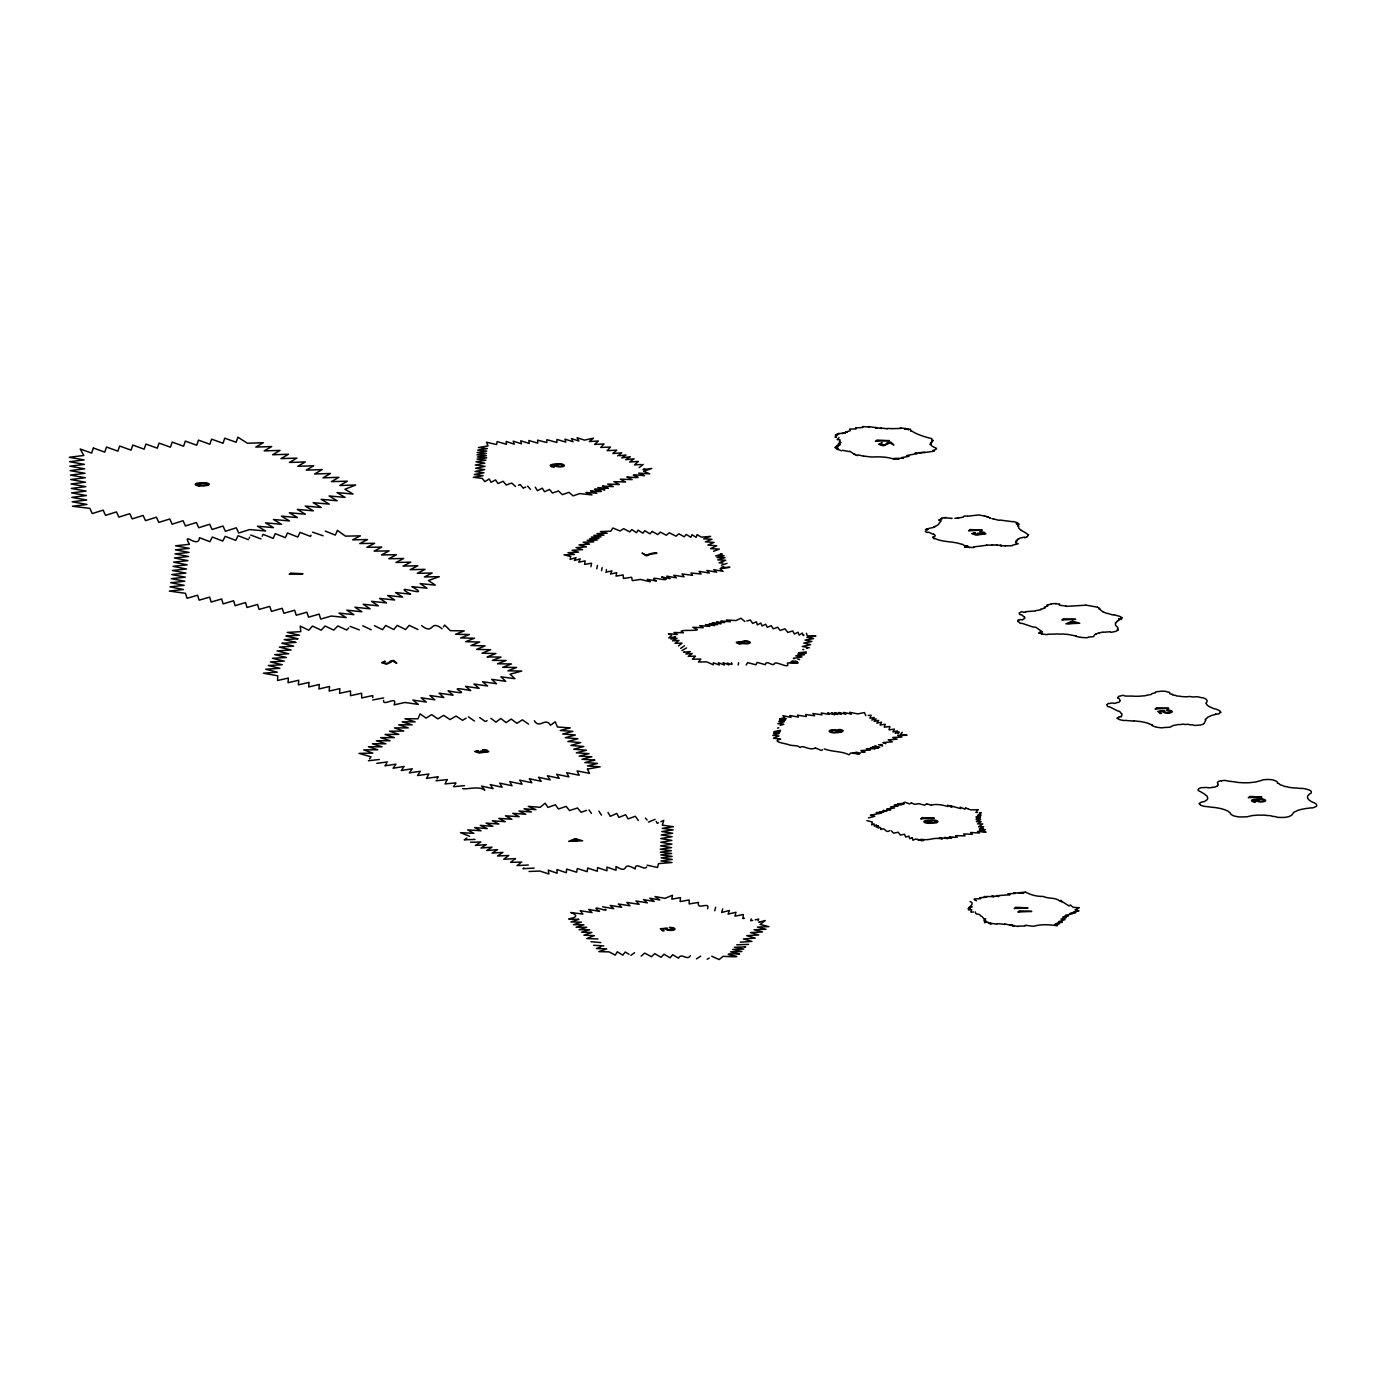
<?xml version="1.0" encoding="UTF-8"?>
<svg xmlns="http://www.w3.org/2000/svg" width="1386" height="1386" viewBox="0 0 1386 1386"><rect width="100%" height="100%" fill="white"/><g stroke="black" fill="none" stroke-linecap="round" stroke-linejoin="round"><path stroke-width="1.5" d="M1004.694 924.393L997.331 923.578M738.253 665.003L738.53 662.768M372.747 697.626L372.747 695.564L361.694 697.938L361.625 693.225L350.519 695.668L350.502 690.956L339.57 693.312L339.83 688.634L329.123 691.06L329.556 686.468L318.953 688.981L319.317 684.441L308.662 686.954L309.043 682.38L298.388 684.857L298.752 680.249L288.045 682.709L288.357 678.066L277.564 680.491L277.789 675.831L263.375 673.198L277.373 672.175L265.783 669.23L279.903 668.329L268.312 665.523L282.259 664.726L270.391 661.954L284.269 661.122L272.488 658.315L286.434 657.466L274.74 654.642L288.738 653.759L277.061 650.918L291.06 649.999L279.366 647.106L293.659 646.153L282.397 643.381M1012.352 545.235L1018.208 543.762L1015.505 542.619L1016.977 540.817A4.539 1.455 2.3 0 0 1015.973 540.956L1019.888 538.132L1024.479 537.11M372.713 699.982L383.662 697.903M383.575 700.38C382.692 707.207 398.042 694.646 394.109 704.885L404.885 702.459L418.364 704.4L412.855 700.051L426.316 702.078L421.084 697.782L434.823 699.826L429.868 695.512L443.866 697.522L439.015 693.156L452.997 695.166M742.931 918.537L743.364 914.535L734.944 916.163L736.001 912.283L728.066 914.119L729.452 910.463L721.604 912.525L722.73 908.956M878.083 827.355L878.222 825.658L876.229 827.147L876.385 824.861L874.271 826.177L874.029 823.804L871.707 824.895L872.279 822.002L866.856 820.616M903.845 802.823L905.058 802.199M878.464 826.42C877.165 829.989 881.323 825.138 880.838 829.382M1025.086 926.056L1018.208 926.091M965.505 807.882L965.02 809.216L960.238 807.154L960.602 808.627L950.38 805.716M1024.722 618.624L1024.704 617.082M590.921 566.701L591.562 563.201L584.58 564.397L585.152 560.897L578.794 562.179L580.162 558.904L574.341 560.481L575.692 558.073M996.984 924.219L990.332 923.215M715.678 907.224L714.743 910.758M751.212 918.901L750.692 920.841M647.141 865.176L657.518 867.497L658.471 863.617L672.019 862.508L661.018 860.949L672.227 859.407L661.087 857.899L672.123 856.409L660.81 854.937L671.638 853.464L660.377 852.182L671.309 850.709L660.221 849.202L671.517 847.591L660.585 845.91L671.881 844.143L660.758 842.29L671.846 840.401L660.793 838.547L672.123 836.711L661.243 834.944L672.66 833.229L661.832 831.548L673.215 829.919L662.265 828.326L673.423 826.732L662.3 825.138L663.755 820.373L660.879 821.69M646.673 866.874C644.854 871.326 634.615 860.931 635.256 868.987C620.044 860.134 630.578 875.207 615.973 866.458L616.06 870.252L606.929 867.099L606.947 870.772L597.574 867.584L597.331 871.24L587.699 868.034L587.196 871.69L577.321 868.52L576.611 872.227L566.683 869.057L566.302 872.712L556.947 869.524L557.12 873.232L548.319 870.131L548.925 873.977L539.812 871.049L529.071 871.482M878.048 827.754L878.499 826.125M930.249 444.577L932.016 441.181M597.453 565.453L596.777 568.78M743.45 643.416L739.552 644.109L736.382 642.757M931.115 442.342L930.387 443.451L931.063 442.619M697.071 534.632L701.264 537.127L710.62 536.382L703.672 538.842L711.954 539.275L705.353 541.857L714.05 542.411L707.882 545.062L716.735 545.789L710.498 548.596L719.334 549.116L713.53 551.299M696.777 535.533L696.153 537.352L691.96 534.701L690.886 537.318L686.226 534.442L684.199 536.798L678.863 533.783L676.021 536.191L669.317 532.796L666.371 535.239L660.394 532.137L657.778 534.528L652.182 531.41M933.055 440.263L933.021 440.384A4.539 1.455 2.3 0 1 932.102 440.783L931.721 438.53M758.021 920.737L758.662 919.022L755.197 919.836M765.436 664.362C766.111 659.909 771.898 665.782 773.96 664.466C774.168 659.857 786.312 667.775 787.82 665.263L787.456 662.958C814.24 662.647 780.855 662.855 793.294 661.971M335.81 534.112L337.387 530.37L345.478 536.139L360.377 535.862L352.65 539.83L367.515 539.57L359.754 543.555L374.618 543.295L366.874 547.314L381.808 547.089L374.116 551.108L389.102 550.9L381.479 554.937L396.483 554.712L388.79 558.731L403.69 558.489L395.928 562.456L410.793 562.162L403.049 566.094L417.862 565.731L410.152 569.663L425.052 569.351L417.307 573.302L432.172 573.007L424.411 576.957L439.275 576.68L428.413 580.526L435.308 585.117L420.166 583.61L427.044 588.201L411.885 586.676C434.979 599.67 387.82 581.6 410.568 594.161L395.564 592.567L402.65 597.089L387.647 595.495L394.681 599.999L379.608 598.405L386.573 602.91L371.465 601.316L378.378 605.855L363.219 604.261L370.097 608.818L354.937 607.241L361.867 611.763L346.812 610.152L353.88 614.674L338.964 613.062L346.171 617.584L331.271 616.042L320.703 619.092L319.144 614.119L308.541 617.168L306.93 612.196L296.275 615.228L294.612 610.238L283.887 613.288L282.172 608.298L271.448 611.382L269.75 606.392L259.095 609.424L257.536 604.452L247.02 607.501L245.565 602.563L235.1 605.682L233.61 600.762L223.129 603.88L221.656 598.96L211.157 602.044L209.667 597.106L199.134 600.173L197.609 595.218L187.041 598.284L185.481 593.312L169.335 591.077L183.437 589.518L169.976 586.832L184.165 585.325L170.703 582.709L184.823 581.254L171.258 578.655L185.326 577.182L171.795 574.566L185.915 573.094L172.401 570.46L186.538 568.988L173.042 566.337L187.162 564.83L173.648 562.162L187.907 560.637L174.411 557.969L188.531 556.479L175 553.863L189.05 552.408L175.381 549.826L189.293 548.371L175.554 545.772L189.466 544.334C181.393 530.041 198.441 549.532 199.48 537.681L209.91 541.718L212.283 537.023L222.748 541.042L225.19 536.347L235.741 540.384L238.08 535.672L248.475 539.708M932.934 440.575L932.068 442.117M1018 620.062L1017.792 621.569M196.777 484.338L205.319 485.672A9.356 2.98 2.3 0 0 208.056 485.256M262.214 536.261L263.063 534.355L273.215 538.357L275.225 533.627L285.377 537.664L287.491 532.986L297.782 537.04L300.052 532.363L310.481 536.399L311.07 535.239M261.036 538.911L250.71 535.013M249.671 537.214L249.168 538.253M606.358 570.893L606.358 569.507M312.595 532.155L323.129 535.776M605.682 572.262L611.884 570.859L610.481 574.047L616.735 572.678L616.008 576.126L623.18 574.93L623.44 578.464L631.6 577.252L632.345 580.665L640.401 579.417L650.329 581.774L647.297 579.348L656.375 581.011M756.167 664.327L757.12 662.387L765.297 664.691M1120.183 700.831L1119.039 702.2A3.049 0.97 2.3 0 1 1117.393 702.477A16.909 5.388 2.3 0 1 1114.639 703.395A7.103 2.27 2.3 0 1 1112.248 702.927A13.115 4.193 2.3 0 0 1109.943 703.499L1108.471 703.395A16.459 5.249 2.3 0 0 1107.033 704.573M437.837 777.303L436.988 778.932M435.984 780.82L447.331 779.59L445.668 782.553M575.952 557.622L570.131 559.424L570.737 556.531L564.033 554.85L574.497 554.452L567.965 552.685L578.551 552.165L572.071 550.277L582.622 549.636L576.039 547.609L586.434 546.864L579.019 544.854L589.604 544.126L583.246 542.255L593.832 541.857L587.127 540.28L597.141 540.124L589.604 538.704L598.943 538.548L591.389 537.058L601.091 536.884L593.866 535.377L603.898 535.152L596.968 533.575L607.207 533.264L600.45 531.583L610.81 531.185L612.889 527.997L620.079 530.994L623.631 528.655L629.694 531.877L631.843 529.591L636.503 532.726L638.062 530.162L642.931 533.177L644.767 530.717L649.965 533.801L652.148 531.444M455.907 782.917L444.906 783.904M455.596 783.454L454.937 784.528M454.296 785.602L453.638 786.676L464.501 785.654M370.946 756.773L358.991 753.378L372.869 753.118L363.738 749.878L377.702 749.809L368.433 746.742L382.051 746.829L372.384 743.78L385.897 743.797L376.368 740.748L390.038 740.748L380.648 737.647L394.404 737.612L385.065 734.476L398.873 734.372L389.535 731.184L403.794 731.063L394.473 727.91L408.229 727.875L398.683 724.809L412.11 724.843L402.165 721.829L415.159 721.829L404.955 718.78L417.983 718.797L420.062 713.877L426.074 718.121L431.652 714.639L437.872 718.866L443.659 715.367L450.017 719.559L456.046 716.077L462.595 720.322L466.129 718.156M370.616 757.31L369.612 758.887M462.629 788.582C466.354 789.829 479.123 785.515 484.805 790.211L481.583 786.07L493.052 788.651L490.211 784.58L502.113 787.213L499.705 783.142L512.006 785.723L509.788 781.617L522.072 784.199L519.733 780.127L531.843 782.744L529.313 778.689L541.233 781.323L538.513 777.269L550.242 779.885L547.418 775.744L559.216 778.36L556.687 774.289L568.901 776.87L566.718 772.73L579.192 775.224L577.13 770.945L589.518 773.353L587.387 769.074M379.314 759.493L368.451 760.741M977.927 809.892L975.865 812.421L977.286 812.508M387.612 761.936L376.784 763.34M386.555 763.495L384.961 765.834L395.946 764.136L393.087 768.225L404.088 766.475L401.299 770.529L412.231 768.762L409.303 772.903L420.287 771.274L417.567 775.536L428.846 774.029L426.507 778.378L438.115 776.766M970.079 901.541C976.905 903.88 963.963 909.511 972.019 906.739M443.433 626.853L444.698 625.103L450.294 630.665L464.258 630.89L455.544 634.286L469.421 634.511L460.62 637.941L474.497 638.218L465.731 641.683L479.677 642.013L471.015 645.512L485.1 645.876L476.576 649.393L490.696 649.739L481.999 653.239L495.928 653.516L487.664 656.721M442.065 628.724C429.365 618.78 434.459 635.845 421.517 625.502M838.998 437.508L837.456 439.397M736.416 642.203L742.03 641.909M371.188 629.764L362.751 625.779M359.251 629.885L350.104 626.368M886.971 443.26L884.511 445.097L880.249 444.438M1023.838 618.745L1022.262 620.01A9.511 3.032 2.3 0 1 1020.356 619.386L1020.252 619.455A26.698 8.524 2.3 0 0 1018.987 620.374L1018.502 620.2M348.666 627.945L346.743 630.058L337.837 625.935L333.818 630.11L325.034 626.022L321.188 630.197L312.508 626.074L308.766 630.232L300.208 626.091L300.831 631.635L287.283 632.432L299.497 635.221L286.469 636.001M902.321 732.293L900.363 734.337L907.016 735.273L897.747 735.498L901.974 737.057L892.74 737.491L897.158 739.24L888.235 739.847L892.359 741.822L882.969 742.567L885.914 743.676M389.934 661.624L387.404 663.478L383.177 662.768M641.164 956.149L644.681 953.1L651.455 956.704L654.66 953.672L661.087 957.276L663.981 954.244L670.079 957.813L672.66 954.711L678.516 958.194C681.479 952.043 687.023 961.278 690.401 955.647M290.523 573.891L289.206 574.324L303.032 573.735L290.54 573.146M876.818 440.8L875.38 441.268L889.292 440.661L876.818 440.072M1063.201 619.473L1061.849 619.923L1075.675 619.334L1063.183 618.745M1015.453 908.09L1014.188 908.488L1028.031 907.899L1015.54 907.31M1019.195 911.572L1017.878 912.005L1031.704 911.416L1019.212 910.81M1115.366 623.007L1117.497 621.344M709.268 958.124L707.137 959.216M383.281 662.317L385.152 661.226L381.618 662.647L386.313 664.171L391.043 662.231A6.254 1.992 2.3 0 1 392.74 661.105M880.318 443.953L882.189 442.862L878.655 444.282L883.35 445.807L888.08 443.866A6.254 1.992 2.3 0 1 889.777 442.74M553.118 723.353L555.214 721.725L557.484 727.009L570.287 727.893L560.256 730.491L572.92 731.392L562.733 734.026L575.363 734.996L565.193 737.698L577.91 738.738L567.862 741.51L580.734 742.601L570.893 745.408L583.835 746.5L573.769 749.237L586.469 750.207L576.333 752.806L589.067 753.637L579.123 756.132L591.839 756.773L581.964 759.268L594.854 760.065M552.806 723.596L551.437 724.653M969.905 530.318L968.537 530.734L982.241 530.145L969.94 529.539M922.019 818.381L920.65 818.797L934.355 818.208L922.037 817.601M1156.426 708.506L1155.058 708.922L1168.762 708.333L1156.444 707.726M1249.583 797.21L1248.301 797.626L1261.918 797.037L1249.6 796.43M550.554 725.328C545.339 716.493 539.726 729.573 534.355 720.755M514.293 859.545L515.523 858.61L503.759 859.233L508.766 855.474L497.522 856.011L502.979 852.373L492.03 853.083L497.643 849.635L486.642 850.536L492.013 847.175L480.925 848.041L486.399 844.646L475.381 845.443L480.89 841.978L470.564 842.272M513.08 860.481L510.602 862.352L521.812 862.075M520.218 863.253L516.995 865.574L528.309 865.02M804.019 634.996L803.204 635.568L802.269 633.038L799.168 635.152L798.093 632.259L794.438 634.026L792.636 630.942L787.872 632.432L784.961 628.846L780.11 630.457L777.685 627.252L773.249 628.846L771.274 625.658L767.272 627.321L765.713 624.22L762.075 625.987L760.793 623.007L757.345 624.895L756.427 621.829L752.65 623.371L750.276 620.027L746.811 620.963M487.092 720.547L486.157 721.222M1025.086 892.116L1018.554 892.827A18.416 5.873 2.3 0 1 1019.94 893.017L1023.734 893.294L1021.551 893.104M639.137 467.636L643.243 464.379M970.685 906.998L968.086 908.644L969.905 908.003A15.523 4.955 2.3 0 1 970.46 907.865L968.433 909.926L971.707 909.632L970.858 912.127L973.682 912.005M617.671 455.907L621.708 452.824L612.872 453.499L616.735 450.138L607.207 450.675L610.446 447.072L600.727 447.418L604.053 443.953L594.611 444.438L598.354 441.008L589.31 441.545L593.416 438.201L584.442 440.124L577.078 437.716L578.88 440.991L571.482 438.617L573.007 441.736L565.02 439.137L565.783 442.117L556.964 439.449L556.895 442.481L546.916 439.691L546.794 442.567L537.629 440.142L537.733 443.139L528.846 440.488L529.261 443.451L520.703 440.783L521.465 443.78L513.236 441.146L514.293 444.178L506.15 441.441L506.514 444.3L497.176 441.597L496.535 444.542L486.469 442.221L488.063 445.911L478.413 447.522L487.37 448.614L477.702 450.121L486.711 451.126L477.148 452.546L486.33 453.465L476.992 454.816L486.417 455.699L477.338 457.016L486.694 457.83L477.079 459.182L485.914 460.204L476.056 461.833L484.857 463.132L475.277 465.02L485.031 466.337L475.623 468.243L484.719 469.646L475.103 471.465L484.009 472.782L474.255 474.497L483.108 475.693L473.336 477.304L482.259 478.395L484.927 481.635L489.206 478.95L491.077 482.311L495.582 479.902L497.955 483.523L503.135 481.306L506.306 485.048L510.62 483.402M524.012 868.017L523.007 868.693L534.164 868.104M978.637 826.732L982.743 823.942L977.511 823.908L981.201 821.586L976.437 821.655L980.543 819.472L976.125 819.698L980.474 817.688L976.177 818.087L980.543 816.25L976.16 816.822M479.66 717.601L485.169 721.413M466.926 838.045L465.921 838.721M465.246 839.171L464.241 839.847L475 839.396M1017.48 539.604L1018.052 539.223A4.349 1.386 2.3 0 0 1017.601 539.5M970.46 907.068L969.455 907.726L971.707 906.877M684.372 645.841L680.647 648.388M1204.174 723.301L1205.82 720.044A16.407 5.232 2.3 0 1 1205.248 719.265L1207.431 717.879A11.608 3.708 2.3 0 1 1207.622 717.22L1210.498 716.025A7.571 2.425 2.3 0 1 1211.277 715.574L1214.621 714.604A4.799 1.525 2.3 0 1 1215.73 714.414M644.559 468.693L643.017 469.663L651.766 468.468L643.658 471.292L649.722 473.821L638.669 473.163L644.507 475.658C615.263 472.695 656.288 479.573 626.818 476.923L632.12 479.608L620.304 479.158L625.623 481.999L613.946 481.67L619.386 484.528L607.692 484.043L613.288 486.625L602.442 486.088M984.562 516.094L978.932 514.934L967.93 516.164M486.988 751.784L481.947 751.403M984.008 533.922L979.122 533.627M979.763 813.755L981.305 812.75L979.365 812.646M1027.372 536.521L1024.635 537.889M476.403 751.16L478.361 750.744L474.636 751.437L479.123 753.014L488.773 751.714L486.902 750.086L482.588 749.757L487.058 751.004M973.457 533.298L975.397 532.865L971.69 533.558L976.177 535.135L985.827 533.853L984.043 532.241L979.763 531.877L984.095 533.125M979.07 814.171L977.858 815.176A15.142 4.834 2.3 0 0 981.132 815.02L976.489 816.718M863.894 456.115L871.725 457.034C879.504 456.618 887.109 456.774 894.576 459.286A10.395 3.309 2.3 0 0 893.745 458.471L903.499 458.212L902.251 457.813M1027.217 536.625L1027.043 536.659A48.978 15.627 2.3 0 0 1028.603 534.736L1027.996 534.667M863.669 456.237L858.021 454.851M686.538 647.938L681.947 650.519M1117.133 621.084L1119.905 619.681L1118.589 618.866A12.422 3.967 2.3 0 0 1121.551 619.195L1120.928 617.931A4.643 1.49 2.3 0 0 1122.123 617.775M684.441 651.818L683.575 652.269L690.332 651.541L685.827 654.001L692.238 653.516L688.201 656.34L695.46 656.132L692.411 659.164L700.796 659.06L698.457 662.023L706.756 661.867L713.374 664.847L713.288 662.768L719.299 665.003L718.364 662.733L724.376 665.037L723.094 662.647L728.828 664.847C722.834 660.031 735.1 667.324 731.427 662.751M815.436 747.92L821.274 750.432L822.591 749.791M815.003 748.145C809.563 750.935 802.459 744.438 800.224 747.504C796.898 744.767 794.369 746.205 789.483 745.027C787.629 743.658 769.628 741.77 780.734 739.085M824.323 748.925C833.263 752.182 841.51 751.004 849.046 754.798L850.709 752.996L859.441 753.915L852.927 752.945M1096.101 634.043C1092.584 634.84 1095.46 637.179 1091.648 636.798A27.633 8.818 2.3 0 1 1088.616 637.006A9.217 2.945 2.3 0 1 1086.988 637.751A27.911 8.905 2.3 0 1 1086.381 637.733L1083.835 637.612A26.403 8.42 2.3 0 1 1080.768 637.352L1080.231 637.335M675.432 636.85L670.893 639.033L677.078 638.27L672.522 640.834L678.967 640.453L675.017 643.347L682.051 643.121L678.447 645.98M842.653 450.294L849.168 451.593A7.64 2.443 2.3 0 0 849.393 451.455M527.598 486.139L530.578 489.483M480.457 752.165L476.316 751.766M977.476 534.32L973.388 533.922M658.402 822.834L657.276 823.336L656.202 821.378M525.744 486.988L523.873 487.82M607.986 812.421L610.29 816.337L616.787 813.409L618.901 817.445L625.606 814.691L628.118 818.883L635.308 816.267L638.374 820.512M911.849 837.941L909.632 838.651L908.973 836.122L905.751 837.04L904.365 834.233L900.398 835.065L898.249 832.258L893.572 833.142L891.215 830.803M655.145 819.351L648.405 822.106M520.2 484.546L523.232 488.115M519.525 484.823L518.537 485.221M601.489 815.141L598.856 811.105M836.364 446.275L840.262 444.611A14.345 4.574 2.3 0 1 837.941 444.49L840.834 442.498M838.426 446.119L834.857 447.574L837.335 447.331L838.305 449.081L837.317 448.596M1096.031 633.956L1099.15 632.796M515.505 486.451L511.694 483.004M837.109 434.251L835.36 434.996A7.71 2.46 2.3 0 1 836.468 435.048A9.823 3.136 2.3 0 1 837.283 435.083L835.048 437.058L836.382 437.266M837.3 434.164L839.102 433.506A8.437 2.685 2.3 0 0 837.698 433.818L845.339 432.761L843.641 433.246M590.99 941.718L600.831 942.584M983.644 829.417L980.335 830.682M738.288 642.238L741.978 642.48M645.374 818.052L647.141 820.01M603.69 945.91L593.624 945.287M985.481 829.677L982.414 830.751M600.762 946.967L596.327 948.544L606.756 948.908L598.804 951.628L609.216 951.905L615.245 955.127L617.272 951.784L622.799 955.179L625.19 952.026L628.984 954.261M897.989 733.852L898.977 732.085M898.856 732.137L895.287 733.333L897.366 730.907L892.913 731.929L894.438 729.123L889.032 729.85L889.916 726.489L884.285 727.2L885.256 724.289L880.127 725.069L881.548 722.227L876.836 723.111L878.62 720.391L874.185 721.43L876.143 718.884L871.777 720.062L874.237 717.48L869.906 718.26L871.101 715.211L868.19 715.453M586.607 810.342L581.063 812.265L577.512 807.986L569.525 810.567L566.164 806.375L558.506 809.008L555.37 804.781L547.972 807.397L545.131 803.187L540.193 807.31L528.257 806.357L535.949 809.667L524.029 808.748L531.41 811.988L518.936 811.018L525.762 814.258L512.768 813.322L519.196 816.7L505.474 815.817L511.919 819.213L498.821 818.364L505.301 821.69L492.29 820.772L498.891 824.046L486.053 823.093L492.862 826.333L480.249 825.363L487.266 828.603L474.566 827.546L481.029 830.768L467.723 829.867L473.839 833.315L460.498 832.674L469.594 836.243M727.061 563.374L721.5 565.193M981.929 830.924L986.104 832.224L977.528 831.479L979.33 833.021L970.581 832.484L972.366 834.268L963.738 833.939L964.985 835.897L955.699 835.654M1026.108 611.642L1023.752 612.456A9.633 3.067 2.3 0 0 1021.794 611.59A15.87 5.059 2.3 0 0 1020.061 612.785M881.167 829.521C885.117 826.524 885.308 833.8 889.604 830.682M783.87 724.237L780.231 725.38M842.151 433.662L847.366 431.947A16.476 5.249 2.3 0 1 845.321 432.224L850.363 430.648L849.809 429.539M1058.644 921.638L1064.968 919.646L1060.966 919.091L1066.406 917.532L1062.802 917.116L1068.571 915.748L1065.158 915.54L1073.197 913.357L1069.853 913.478M951.073 518.572L952.078 518.208M1099.479 632.917L1102.892 631.981A9.338 2.98 2.3 0 1 1103.273 632.259L1110.325 631.739M954.867 518.312L962.473 517.342M1114.829 631.531L1111.035 632.397M1085.584 605.197L1065.869 606.392M723.7 566.874L721.136 567.567L729.868 567.272L720.027 568.762L723.111 571.344L713.755 569.698L716.649 572.193L706.86 570.46L709.268 573.007L699.029 571.361L701.091 573.995L690.956 573.024M759.996 921.915L765.245 920.495L760.117 924.445L768.953 926.628L757.362 927.095L765.99 929.261L754.053 929.746L762.473 931.981L750.398 932.57L758.748 934.944L746.725 935.654L755.214 938.131L743.381 938.946L751.974 941.44L740.28 942.168M759.753 921.967L758.766 922.227M778.793 727.771L777.511 728.118M594.49 760.152L584.84 762.577L597.591 763.391L587.491 765.956L600.173 766.822L587.837 769.005M601.541 570.72L602.165 567.602M780.491 730.283L773.908 731.721L780.197 731.721L773.613 733.246L779.244 733.454L772.782 735.377L778.984 735.983L773.388 738.253L779.798 738.981M752.702 920.408L751.714 920.616M707.57 908.766C710.29 900.796 696.413 910.983 698.527 902.425L689.171 903.932L689.171 899.964L680.145 901.558L680.474 897.574L671.794 899.185L672.47 895.235L665.055 898.336L655.006 896.534L659.823 899.964L649.757 898.197L654.244 901.489L643.554 899.601L647.349 902.858L635.966 900.969L639.154 904.313L626.801 902.425L629.972 905.803L618.364 903.984L621.656 907.293L610.238 905.422L612.196 907.258M982.622 829.608L979.4 830.197L983.471 828.62L979.452 828.897L983.644 826.749L979.001 826.732M744.49 918.26L743.191 918.485M807.536 648.094L806.496 648.284M1051.177 604.14L1046.707 605.093A12.197 3.898 2.3 0 0 1047.799 605.959L1044.23 607.241A21.622 6.895 2.3 0 1 1045.027 608.142L1040.591 609.234A13.392 4.279 2.3 0 1 1040.591 609.857L1035.585 610.654M675.225 636.884L668.797 637.941L671.569 635.412M963.027 517.255L964.24 515.973L967.185 516.129M1058.696 923.96C1049.375 925.138 1063.859 923.128 1057.951 923.509A14.674 4.678 2.3 0 1 1056.565 923.474L1062.369 922.14A24.324 7.762 2.3 0 1 1061.659 922.054L1059.58 921.777M945.962 517.446L941.25 518.329A3.76 1.195 2.3 0 1 942.428 518.572L938.617 520.045L939.725 520.408A28.344 9.044 2.3 0 0 941.233 520.824C938.01 523.7 940.003 524.896 933.679 526.819A7.069 2.252 2.3 0 0 934.718 527.13L926.541 528.984L928.066 528.95L926.991 530.301L925.398 529.452M815.644 636.07L806.964 637.404L813.53 638.582L805.006 640.107L811.901 641.441L803.793 643.087L810.654 644.629L802.286 646.448L809.372 647.764M890.47 806.929L898.215 805.89L894.247 805.179L901.922 804.59M933.8 451.264L925.12 452.425M1163.235 711.087L1159.614 711.59L1161.468 713.374L1160.065 713.478L1157.778 711.313L1164.794 710.827A4.175 1.334 2.3 0 0 1164.257 711.243A3.188 1.022 2.3 0 0 1168.467 712.508M1056.669 924.167L1054.781 924.497L1056.288 924.202M870.477 815.193L881.375 813.097L876.229 812.612L883.523 812.161L879.66 811.711M907.102 455.492L917.03 453.586M894.628 807.951L886.797 808.956L890.782 809.77L886.347 810.221M1070.789 913.322L1075.744 912.594A7.294 2.322 2.3 0 1 1072.972 912.386L1078.966 910.758L1076.87 910.29M962.161 544.196L965.314 546.119M961.555 544.282C953.464 541.198 943.121 542.359 935.152 538.634M1039.535 632.952L1038.634 633.055L1042.168 633.939M898.249 803.88L903.828 803.239M931.34 438.53C926.576 437.404 917.116 434.719 911.797 431.046A20.409 6.514 2.3 0 0 910.793 431.237L910.411 429.106A16.026 5.111 2.3 0 0 908.939 429.504L904.833 429.002L906.392 429.21M933.332 534.043L932.57 534.112A47.159 15.038 2.3 0 0 928.741 532.207L927.217 532.397M794.369 658.627L793.329 658.419L802.009 656.929L795.651 655.873L804.469 654.746L797.851 654.053L806.132 653.239L798.665 652.754L806.305 651.905M619.559 455.717L625.987 454.989L621.777 457.865L630.318 456.739L625.692 459.667L634.078 458.818L629.608 462.023L638.34 461.434L634.476 464.882L641.042 464.518M797.383 661.555L795.755 661.347M1035.255 610.949L1030.162 611.399M1039.829 632.917C1041.752 632.848 1037.404 631.687 1041.666 632.033A30.336 9.667 2.3 0 0 1042.515 631.999L1035.758 627.2A21.136 6.739 2.3 0 0 1033.142 627.078L1022.21 623.353A11.954 3.812 2.3 0 1 1021.274 623.353L1020.737 623.353A10.395 3.309 2.3 0 1 1020.148 623.336L1018.485 621.621M1051.16 603.846L1055.976 603.516M944.819 517.74L950.848 518.312M884.355 810.412L882.865 810.55L886.901 811.156M203.794 485.204L204.868 485.1A7.502 2.391 2.3 0 0 206.497 484.875A3.517 1.126 2.3 0 0 207.605 484.511L206.497 483.454A3.517 1.126 2.3 0 0 204.833 483.298A7.502 2.391 2.3 0 0 202.997 483.316L200.364 483.506A9.65 3.084 2.3 0 0 198.007 483.801A2.911 0.918 2.3 0 0 196.743 484.338M204.366 485.758L202.477 485.897A9.719 3.101 2.3 0 1 198.908 485.932M884.978 811.312L883.54 811.416M977.39 533.315L978.724 533.212M480.336 751.195L481.687 751.091M865.817 715.626L864.396 712.56L857.761 713.894L849.687 712.283L851.437 714.102L843.745 712.421L845.928 714.188L838.703 712.491L841.371 714.275L834.615 712.612L837.733 714.466L831.375 712.906L834.615 714.691L827.563 712.924A46.31 14.778 2.3 0 1 829.296 714.431L821.205 712.958L822.037 714.864L812.941 713.478L814.587 715.782L805.63 714.483L806.34 716.579L797.47 715.124L798.388 717.082L789.812 715.505L791.059 717.359L782.899 715.713L784.615 717.532L779.59 718.987L786.139 718.606L779.85 719.854L785.533 719.75L778.776 721.361L784.32 721.673L777.858 723.683L783.125 724.185M897.331 458.731L897.123 458.749A6.046 1.923 2.3 0 0 898.215 458.853A8.853 2.824 2.3 0 0 899.15 458.922L895.893 459.009M1025.675 611.676L1030.023 611.382M281.982 643.277L295.98 642.411M297.47 638.825L284.182 639.604L295.53 642.29M896.101 458.922L897.383 458.853L893.329 458.783M860.983 750.484L870.339 750.086L866.493 748.7L875.294 748.7L870.46 747.643L878.585 747.903L872.539 746.95L879.85 747.071M895.425 458.957L894.057 459.026M964.639 547.054L967.185 546.933M978.048 809.684L970.685 809.892M973.734 546.881L986.676 545.27M1012.3 545.72L1005.474 545.841M975.363 911.936C974.982 915.644 980.716 912.993 980.318 915.765C983.194 916.648 982.709 917.948 984.095 919.074A29.227 9.321 2.3 0 0 985.654 918.901C980.3 923.059 989.639 918.762 984.441 922.678L987.438 922.037L991.302 923.908M896.309 458.662L894.317 458.749M748.527 944.368L736.746 944.819M894.091 459.009L895.564 459.009M882.241 744.542L880.56 744.594M924.982 452.425L919.039 452.685A17.983 5.735 2.3 0 1 921.205 452.841L914.968 453.222A15.107 4.816 2.3 0 1 917.03 453.586M849.566 429.088L856.132 428.95L855.734 428.118M863.114 752.096L865.159 752.044L861.78 750.796M1009.718 894.767L996.343 895.754A25.433 8.108 2.3 0 0 998.752 896.465L997.366 896.395M720.425 554.019L722.245 554.002L715.713 555.907L724.116 555.665L717.064 557.622L724.965 557.64L717.757 559.909L725.779 560.256L719.005 562.837L722.955 563.062M862.542 752.096L861.104 752.113M882.639 746.032L878.568 744.663M924.791 452.425L921.985 452.425M973.908 547.539L965.21 547.124M986.434 545.079L992.532 545.148A3.69 1.178 2.3 0 0 991.787 544.854L996.482 545.079A5.301 1.681 2.3 0 1 997.556 545.131L996.482 545.079L1005.56 546.015M874.791 746.049L875.692 746.032M487.144 656.912L501.039 657.103L492.342 660.412L506.167 660.481L497.505 663.79L511.486 663.946L502.737 667.29L516.666 667.463L507.865 670.824L521.76 671.049L510.065 674.22L514.899 678.69L500.918 676.818L505.734 681.288L491.666 679.348L496.5 683.731L482.571 681.721L487.595 686.035L473.925 684.008L479.175 688.357L465.54 686.313L470.703 690.609C436.902 684.026 481.878 697.279 448.076 690.834L452.616 694.836M1066.232 606.046L1059.406 605.232L1059.649 604.036A26.906 8.576 2.3 0 0 1055.768 603.828M898.63 803.88L904.07 804.019L897.314 804.261L898.336 804.33A31.878 10.17 2.3 0 1 901.402 804.538M860.273 753.187L855.942 752.113M597.972 938.963L586.763 938.565L594.351 935.637L583.887 935.186L591.891 932.449L581.6 932.224L589.622 929.729L579.088 929.711L586.711 927.303L576.091 927.251L583.904 924.774L573.44 924.67L581.358 922.123L570.945 921.933L578.88 919.299C552.304 919.022 587.941 919.126 570.807 912.508L582.917 914.102L580.214 910.689L592.013 912.577L588.634 909.407L599.532 911.399C587.439 903.17 610.394 913.305 605.318 909.147M856.271 753.066L853.88 752.979M815.713 636.053L807.241 635.793L806.409 633.246M862.82 427.512L855.664 427.91M996.43 896.361L993.623 896.24M992.705 896.188C988.859 895.91 997.885 897.123 991.995 896.534M1021.378 893.052L1013.668 892.879A12.474 3.985 2.3 0 1 1015.297 893.433L1007.882 893.797L1009.632 894.715M957.172 837.439L955.838 835.775M991.856 896.534L984.199 896.586A12.976 4.141 2.3 0 1 986.607 897.279L979.659 897.712M955.595 837.335L953.187 837.179M590.609 490.765C620.235 493.728 575.814 486.919 604.902 489.795L597.851 487.595L608.281 488.357L604.348 486.85M1021.447 530.44C1023.925 531.964 1026.246 532.83 1027.875 534.649M1021.257 530.422C1020.009 529.105 1017.688 528.187 1018.779 526.056A10.048 3.205 2.3 0 0 1017.584 526.004L1019.108 524.151A3.586 1.143 2.3 0 0 1018.138 524.272C1012.23 522.99 1022.088 524.757 1016.631 522.869A6.532 2.079 2.3 0 1 1017.688 522.851A48.666 15.523 2.3 0 0 1013.218 521.448M952.667 837.127L949.254 836.849L951.541 838.183M730.387 621.76L720.841 620.945M892.237 428.603L887.109 428.465A17.481 5.579 2.3 0 0 887.404 428.828L880.543 427.945A8.818 2.807 2.3 0 0 881.548 428.482L868.485 426.559A5.059 1.611 2.3 0 1 869.282 426.992L869.455 427.131M892.463 428.62L901.073 428.447M1019.542 892.913L1018.97 892.861M1020.442 893L1019.316 892.896M795.547 661.33L794.282 661.209M1133.887 720.824L1138.443 721.378A5.925 1.888 2.3 0 1 1139.985 721.448L1144.23 722.245A4.019 1.282 2.3 0 1 1145.269 722.522L1148.89 723.475M1067.428 634.441L1062.144 633.922A8.16 2.599 2.3 0 0 1061.537 634.164L1056.045 633.904A15.437 4.92 2.3 0 0 1055.785 634.095L1047.833 634.199A5.232 1.663 2.3 0 1 1047.106 634.615L1041.874 634.043M951.229 838.218L948.717 837.941M840.644 442.481L839.518 442.359M793.45 661.105L792.03 660.949M837.231 439.657C842.827 439.119 838.669 441.51 839.327 442.325M869.299 427.113L862.542 426.559M948.301 837.889L945.096 837.49M921.378 839.414C931.981 840.626 931.288 837.213 942.289 838.842M1025.207 925.259L1033.506 926.298C1041.336 924.081 1048.821 924.531 1057.293 925.727A27.529 8.784 2.3 0 0 1054.954 924.583M920.858 839.362L921.846 839.847M907.778 429.383L908.8 429.521L905.006 428.517A8.264 2.633 2.3 0 1 906.548 428.828L900.363 427.806M944.646 837.421L947.781 838.582L939.275 837.698L942.064 838.738M1067.722 634.39L1076.333 636.018A9.044 2.893 2.3 0 1 1075.571 636.139L1077.407 636.711A23.995 7.658 2.3 0 0 1079.833 637.231M1085.931 605.11L1097.348 607.172M803.828 649.636L802.771 649.48M921.534 840.141L923.648 840.488L922.175 839.985M921.118 840.089L920.027 839.899M799.653 659.58L797.851 659.268M602.581 906.79L613.738 908.679L612.629 907.674M921.794 840.574L917.428 839.466M966.094 546.69C961.52 546.067 972.955 546.673 965.228 545.789M989.587 517.862A5.925 1.888 2.3 0 0 990.418 518.035L986.936 516.649A45.79 14.605 2.3 0 0 984.407 515.8M877.061 427.91L875.346 427.598A12.786 4.071 2.3 0 0 875.935 427.633L876.558 427.789M877.944 746.707L875.276 746.153M999.964 520.045L1012.889 521.742M285.966 636.035L297.99 638.79M1076.61 910.238L1075.051 909.874L1079.313 907.743L1073.162 907.293L1070.304 904.971L1069.056 905.959L1061.988 901.489M744.525 946.655L745.651 946.915L734.441 947.244L743.78 949.081L732.692 949.445L741.908 951.506L730.561 951.87L739.518 953.949C706.704 953.152 759.823 958.194 723.145 956.323L719.126 959.562L711.711 956.201M870.91 815.297L874.843 816.285L868.52 817.896M999.358 520.408L994.022 519.074M1004.573 923.786L1010.827 925.415M1018.017 926.541L1011.07 925.016M922.088 840.644L915.696 839.015L912.906 840.228L912.317 837.75M1114.067 614.708L1118.641 616.077M755.942 664.778L747.574 662.629L746.205 665.02M931.444 805.197C935.325 803.707 942.428 804.764 947.747 806.531A25.728 8.212 2.3 0 0 947.591 805.127L951.887 807.328L950.553 805.907M931.097 805.093L927.303 804.019M926.662 803.845L924.549 805.179L921.933 804.521M993.623 519.144L991.856 518.607M921.101 804.261C917.324 802.442 915.869 805.959 911.919 803.083M906.565 455.578L908.939 456.358L901.593 457.588M988.374 517.169L986.849 516.666L988.443 517.29M1149.202 723.89L1152.026 724.895M1165.869 691.319L1165.834 691.319A18.261 5.821 2.3 0 0 1161.416 691.198L1160.221 691.337A21.518 6.861 2.3 0 0 1155.785 691.926A7.38 2.356 2.3 0 0 1155.387 692.74L1151.801 693.693A14.934 4.764 2.3 0 1 1151.056 694.525L1146.655 695.235A10.014 3.188 2.3 0 1 1145.217 695.737L1141.267 696.049A46.05 14.692 2.3 0 1 1140.349 696.101A5.994 1.906 2.3 0 1 1138.72 696.257L1133.956 696.257A3.586 1.143 2.3 0 1 1132.691 696.084L1125.241 696.067A6.826 2.183 2.3 0 0 1122.937 695.339A10.932 3.482 2.3 0 0 1120.096 696.119L1118.848 696.24A16.805 5.353 2.3 0 0 1117.809 697.851M1011.278 925.086L1013.911 926.073L1009.666 924.653A14.051 4.487 2.3 0 1 1010.134 924.93M911.156 802.806L909.666 803.984L905.751 802.477M989.257 923.267C993.831 924.947 985.048 921.742 989.413 923.353M717.064 622.245L721.066 623.717L712.3 622.816L717.619 624.636L709.251 623.787L714.622 625.536L705.509 624.584L709.771 626.403L699.739 625.64L703.274 627.719L692.861 627.286L697.418 629.642C696.205 631.34 675.069 629.088 683.021 632.484M716.458 622.019L724.774 622.557M590.8 490.835L596.916 493.208L585.983 492.446L591.978 494.923L579.66 493.555L573.128 495.876L568.988 492.342L562.335 494.646L558.471 490.956L552.477 493.035L549.566 489.449L544.525 491.718L542.272 488.184L537.404 490.661L535.256 487.144M969.836 809.563L968.208 808.939M841.51 450.848L837.265 448.96M967.653 808.731L966.042 808.09M604.157 486.763L602.823 486.226M325.26 531.081L335.395 535.117M849.722 451.212L855.006 454.643M1103.048 611.832L1106.721 613.374A4.418 1.403 2.3 0 0 1107.882 613.444L1112.317 614.847A11.729 3.742 2.3 0 0 1114.067 614.708M857.518 455.63L855.872 454.868M836.988 448.44L836.087 448.198L837.82 449.601M669.733 634.58C663.669 632.172 680.266 635.793 676.87 633.991M726.437 619.958L735.966 620.564L740.938 618.225L744.854 621.465M1115.609 623.128C1113.755 626.368 1120.165 627.096 1117.324 629.539A5.613 1.784 2.3 0 1 1117.878 629.833M417.896 629.504L409.216 625.363L405.578 629.521L397.193 625.381L393.832 629.556L385.706 625.467L382.536 629.712L374.411 625.675M700.727 956.132L696.448 958.887M855.543 454.695L854.001 453.863A10.083 3.222 2.3 0 0 854.382 454.21L854.521 454.313M1043.762 896.655C1048.925 898.977 1055.266 897.14 1059.892 901.125M1043.277 896.413C1036.953 896.621 1030.803 894.923 1025.484 892.099M676.385 633.749L674.012 632.501L683.471 632.744M1102.754 611.676L1098.873 608.593L1099.826 608.731A30.665 9.789 2.3 0 0 1097.643 607.259M976.454 900.796L975.415 900.224M634.563 952.667L630.907 955.37M933.939 451.23L932.917 450.658M980.093 897.937C983.592 899.774 970.356 897.799 975.068 900.016M932.709 450.554C942.584 447.574 930.041 448.076 931.167 443.953A16.511 5.267 2.3 0 0 930.249 444.577M528.551 724.098L522.383 719.836L516.926 723.319L511.191 719.074L506.15 722.626L500.762 718.468L495.963 722.141L490.869 718.329M468.364 716.787L474.462 721.015M932.813 537.37L933.384 536.521A24.134 7.692 2.3 0 0 934.597 537.006L935.169 535.394L933.921 534.112M926.68 532.449L925.19 531.236M656.011 580.751C647.245 575.173 665.419 581.167 666.216 579.279L661.59 576.94L670.131 578.62L666.718 576.126L676.247 577.841L673.752 575.259L684.06 576.801L682.033 573.943L692.515 575.294L691.562 573.891M738.132 643.052L742.238 642.671M934.147 538.929L932.899 537.525M890.003 442.81L893.831 445.01L890.782 442.082A6.826 2.183 2.3 0 0 886.832 443.243M646.101 555.336L642.065 553.066L646.552 555.907A20.028 6.393 2.3 0 1 656.895 553.326L656.167 552.65A20.617 6.583 2.3 0 0 646.205 555.353M392.966 661.174L396.794 663.374L393.745 660.446A6.826 2.183 2.3 0 0 389.795 661.607M589.033 809.978L591.458 813.409M1061.676 901.593L1060.827 900.328A12.145 3.881 2.3 0 1 1060.255 900.813M1061.728 901.091L1062.005 901.853M1277.632 783.003L1276.939 781.513A10.516 3.361 2.3 0 0 1274.739 780.63A5.267 1.681 2.3 0 0 1273.041 779.937A12.422 3.967 2.3 0 0 1269.351 779.521A5.267 1.681 2.3 0 0 1266.856 779.504M1255.889 800.103A4.782 1.525 2.3 0 0 1258.54 801.662A4.782 1.525 2.3 0 0 1263.789 801.628A4.279 1.369 2.3 0 0 1265.591 800.761A3.881 1.247 2.3 0 0 1265.591 800.502L1265.453 800.224A7.259 2.322 2.3 0 0 1265.123 799.895L1263.841 799.272A4.383 1.403 2.3 0 0 1261.814 798.925A6.774 2.166 2.3 0 0 1259.527 798.873A16.026 5.111 2.3 0 0 1254.728 799.254A7.71 2.46 2.3 0 0 1252.719 799.687A4.782 1.525 2.3 0 0 1251.662 800.311A3.673 1.178 2.3 0 0 1251.575 800.588L1251.679 800.917A6.428 2.044 2.3 0 0 1252.043 801.264L1252.857 801.714A3.274 1.039 2.3 0 0 1254.642 802.096C1258.488 802.633 1249.392 800.19 1255.803 799.705A13.947 4.453 2.3 0 1 1257.189 799.566L1257.241 799.566A3.552 1.126 2.3 0 0 1256.374 800.138M1169.074 712.958A4.66 1.49 2.3 0 0 1172.071 711.278A4.66 1.49 2.3 0 0 1166.683 710.013L1167.272 710.602A3.101 0.988 2.3 0 1 1170.789 711.382A3.101 0.988 2.3 0 1 1168.433 712.456M1169.195 713.08A4.712 1.507 2.3 0 1 1162.629 711.434M1162.906 711.451A2.755 0.884 2.3 0 1 1163.218 711.087M1316.579 804.885A15.956 5.094 2.3 0 1 1316.527 806.236A7.571 2.408 2.3 0 1 1314.967 806.895A11.972 3.812 2.3 0 1 1312.785 807.847A9.286 2.963 2.3 0 1 1309.423 807.969L1308.557 808.263A15.142 4.834 2.3 0 0 1306.236 808.471L1302.805 809.077A16.493 5.267 2.3 0 0 1300.761 809.545L1297.746 810.429A18.07 5.769 2.3 0 0 1296.256 811.139L1293.935 812.213A19.872 6.341 2.3 0 0 1293.225 813.114L1292.133 814.725A17.775 5.665 2.3 0 1 1290.262 815.921A7.779 2.477 2.3 0 1 1288.426 816.718A17.065 5.44 2.3 0 1 1284.77 817.376A6.947 2.218 2.3 0 1 1282.154 817.428A13.739 4.383 2.3 0 1 1277.996 817.359A7.848 2.512 2.3 0 1 1275.432 816.666L1272.365 816.267A16.892 5.388 2.3 0 0 1270.269 815.678A31.358 9.997 2.3 0 0 1268.277 815.54L1266.735 815.47A15.679 5.007 2.3 0 0 1264.275 815.124A33.524 10.69 2.3 0 0 1261.468 815.141L1260.532 815.159A14.778 4.712 2.3 0 0 1258.02 815.089L1254.399 815.401A14.206 4.539 2.3 0 0 1252.147 815.592L1247.313 816.718A14.761 4.712 2.3 0 1 1242.532 816.908A8.437 2.685 2.3 0 1 1238.772 816.874A14.726 4.695 2.3 0 1 1234.493 816.077A6.566 2.096 2.3 0 1 1232.241 815.124A12.872 4.106 2.3 0 1 1230.37 813.755A13.028 4.158 2.3 0 0 1230.456 813.01A31.913 10.17 2.3 0 0 1229.988 812.664L1228.845 811.936A12.803 4.089 2.3 0 0 1228.065 811.174A33.351 10.638 2.3 0 0 1225.588 810.152A12.976 4.141 2.3 0 0 1223.994 809.493A24.151 7.71 2.3 0 0 1218.64 808.125L1214.95 807.518A14.466 4.608 2.3 0 0 1212.525 807.31L1206.409 806.548A5.613 1.784 2.3 0 1 1204.122 806.271A13.254 4.227 2.3 0 1 1200.986 805.335A4.851 1.542 2.3 0 1 1200.397 804.971M1316.44 804.417A7.19 2.287 2.3 0 0 1315.99 803.949A16.823 5.371 2.3 0 0 1313.651 802.563A17.013 5.423 2.3 0 1 1311.832 801.853A38.531 12.283 2.3 0 1 1309.77 800.502A16.199 5.163 2.3 0 1 1308.713 799.583A36.885 11.764 2.3 0 1 1307.622 798.163A15.679 5.007 2.3 0 1 1307.639 797.227A35.482 11.313 2.3 0 1 1307.639 795.859A15.489 4.938 2.3 0 1 1308.679 795.044A34.252 10.932 2.3 0 1 1309.597 793.866L1310.792 793.468A13.756 4.383 2.3 0 0 1311.329 792.272M1311.243 791.371A14.934 4.764 2.3 0 0 1309.51 790.089A7.38 2.356 2.3 0 0 1307.258 789.414A15.35 4.903 2.3 0 0 1303.654 788.513A9.806 3.136 2.3 0 0 1300.12 788.426L1296.707 787.993A22.557 7.19 2.3 0 1 1293.623 787.906A34.269 10.932 2.3 0 1 1289.43 787.404A12.89 4.106 2.3 0 1 1287.438 786.901A30.7 9.789 2.3 0 1 1284.146 786.26A13.791 4.401 2.3 0 1 1282.726 785.55A28.725 9.165 2.3 0 1 1280.11 784.753A14.986 4.782 2.3 0 1 1279.469 783.956A25.121 8.004 2.3 0 1 1277.528 783.038M1266.873 779.538A14.068 4.487 2.3 0 0 1262.923 779.85A7.346 2.339 2.3 0 0 1261.364 780.509A34.078 10.863 2.3 0 1 1258.176 781.254A16.615 5.301 2.3 0 1 1256.08 781.929A32.883 10.482 2.3 0 1 1252.06 782.397A14.761 4.712 2.3 0 1 1249.358 782.709A32.207 10.274 2.3 0 1 1244.957 782.795A13.167 4.193 2.3 0 1 1242.168 782.709A31.913 10.187 2.3 0 1 1238.01 782.432A11.868 3.777 2.3 0 1 1235.723 782.033L1227.823 781.046A6.982 2.235 2.3 0 0 1224.878 780.439A8.905 2.841 2.3 0 0 1221.395 780.803M1221.395 780.82A4.834 1.542 2.3 0 0 1218.987 781.219A11.556 3.69 2.3 0 0 1217.462 782.432M1217.48 783.003A5.596 1.784 2.3 0 0 1217.826 783.402A17.55 5.596 2.3 0 1 1217.999 784.84M1217.844 785.36A7.45 2.374 2.3 0 1 1217.41 785.758M1217.393 785.758A16.13 5.146 2.3 0 1 1215.331 786.936A6.947 2.218 2.3 0 1 1212.854 787.317M1212.854 787.317A12.89 4.106 2.3 0 1 1209.337 787.82A8.749 2.789 2.3 0 1 1206.392 787.456A8.992 2.876 2.3 0 0 1203.533 787.646A4.834 1.542 2.3 0 0 1201.108 787.716A11.019 3.517 2.3 0 0 1199.081 788.582A4.505 1.438 2.3 0 0 1198.838 788.721M1198.405 789.188A12.907 4.123 2.3 0 0 1198.266 790.47A6.324 2.01 2.3 0 0 1199.67 791.215L1204.33 793.935A34.442 10.984 2.3 0 1 1205.716 795.217A16.078 5.128 2.3 0 1 1207.067 796.118A33.108 10.568 2.3 0 1 1207.483 797.504A14.31 4.574 2.3 0 1 1207.726 798.44A32.259 10.291 2.3 0 1 1206.998 799.774A12.214 3.898 2.3 0 1 1205.595 800.658A19.439 6.202 2.3 0 1 1204.486 801.541A19.335 6.168 2.3 0 1 1201.766 801.957A7.744 2.477 2.3 0 0 1200.588 802.771A6.722 2.148 2.3 0 0 1199.098 803.499A10.256 3.274 2.3 0 0 1200.103 804.573M1215.661 713.877A8.922 2.841 2.3 0 0 1218.658 714.015A15.003 4.782 2.3 0 0 1219.541 712.837A4.071 1.299 2.3 0 0 1220.945 712.456A22.696 7.242 2.3 0 0 1219.784 710.949M1219.403 710.602A2.997 0.953 2.3 0 0 1218.97 710.394L1215.834 709.026A10.274 3.274 2.3 0 1 1213.738 708.644L1210.636 707.207A7.38 2.356 2.3 0 1 1209.406 706.704L1207.189 705.162A5.89 1.888 2.3 0 1 1206.946 704.608L1205.872 703.274A6.012 1.923 2.3 0 1 1206.496 702.615L1207.171 701.16A19.976 6.376 2.3 0 0 1206.53 699.774M1206.253 699.289A21.691 6.913 2.3 0 0 1204.971 698.579L1203.464 697.903A6.376 2.027 2.3 0 0 1201.264 697.66L1199.808 697.279A23.008 7.328 2.3 0 0 1198.994 697.089L1197.019 696.69A11.85 3.777 2.3 0 0 1193.71 697.019L1189.431 696.482A27.183 8.68 2.3 0 1 1186.589 696.811L1181.548 696.586A4.002 1.282 2.3 0 1 1180.543 696.309L1176.454 695.945A6.462 2.062 2.3 0 1 1175.917 695.46L1172.435 694.94A10.326 3.292 2.3 0 1 1172.573 694.317L1169.819 693.728L1169.645 692.376A15.038 4.799 2.3 0 0 1166.527 691.77M1118 698.042A3.638 1.161 2.3 0 0 1119.022 698.492A25.121 8.021 2.3 0 1 1119.888 700.19M1107.085 704.954A20.166 6.428 2.3 0 0 1107.622 706.462A6.272 1.992 2.3 0 0 1109.736 706.895L1117.618 710.897A14.033 4.47 2.3 0 1 1119.715 711.451L1120.789 713.062A9.234 2.945 2.3 0 1 1121.863 713.686L1121.846 715.297A4.002 1.282 2.3 0 1 1121.222 715.817A22.921 7.311 2.3 0 1 1121.482 716.718A21.414 6.826 2.3 0 1 1118.485 716.909M1118.675 717.757A6.185 1.975 2.3 0 0 1116.891 718.191A14.051 4.487 2.3 0 0 1119.143 719.247M1119.472 719.646A19.3 6.15 2.3 0 0 1123.717 720.495A3.222 1.022 2.3 0 0 1125.311 720.408L1132.206 720.997A9.338 2.98 2.3 0 1 1133.887 720.824M1151.991 724.947A5.579 1.784 2.3 0 1 1151.558 725.311A17.1 5.457 2.3 0 0 1154.694 726.61A2.98 0.953 2.3 0 0 1156.322 727.13A20.34 6.48 2.3 0 0 1161.641 727.823A7.086 2.252 2.3 0 0 1164.621 727.442A20.547 6.549 2.3 0 0 1169.888 727.2L1173.544 725.415A4.071 1.299 2.3 0 1 1174.6 725.242L1178.204 724.531A4.955 1.577 2.3 0 1 1179.59 724.601L1183.367 724.15A7.415 2.374 2.3 0 1 1184.787 724.48L1188.443 724.272A11.175 3.569 2.3 0 1 1189.604 724.826L1192.878 724.826A5.492 1.75 2.3 0 0 1194.368 725.467A18.694 5.96 2.3 0 0 1198.543 725.121L1200.155 725.069A24.619 7.848 2.3 0 0 1203.654 724.029M1119.42 616.216A33.143 10.568 2.3 0 1 1122.106 617.758M1019.299 612.733A23.683 7.554 2.3 0 0 1019.732 614.552A4.314 1.369 2.3 0 0 1021.603 614.795A34.841 11.105 2.3 0 1 1023.648 616.683A2.893 0.918 2.3 0 1 1024.289 616.839M1118.19 630.076A34.996 11.157 2.3 0 1 1115.314 631.548M838.426 446.119A12.613 4.019 2.3 0 1 836.642 446.275M936.659 822.556A4.331 1.386 2.3 0 0 937.698 821.205A4.331 1.386 2.3 0 0 934.285 820.131A9.598 3.067 2.3 0 0 930.751 820.131L927.91 820.339A9.477 3.015 2.3 0 0 925.155 820.755A4.314 1.369 2.3 0 0 924.167 822.158A4.314 1.369 2.3 0 0 927.615 823.215M936.745 822.591A9.356 2.98 2.3 0 1 933.973 823.007L931.149 823.232A9.719 3.101 2.3 0 1 927.58 823.267M838.27 730.959A3.673 1.178 2.3 0 1 837.508 732.12L841.683 731.306L838.218 729.573L840.228 729.608A3.084 0.988 2.3 0 1 841.215 729.781A4.158 1.317 2.3 0 1 842.29 730.162L842.705 730.387A6.306 2.01 2.3 0 1 843.208 730.838L841.545 732.189L834.961 732.83A7.64 2.443 2.3 0 1 833.592 732.796L832.466 732.709A3.69 1.178 2.3 0 1 830.457 732.241A4.851 1.542 2.3 0 1 832.258 729.816A4.782 1.525 2.3 0 1 838.634 730.924M745.062 641.458A3.396 1.074 2.3 0 1 745.789 641.406L747.366 641.562A2.859 0.918 2.3 0 1 748.197 641.822L748.509 641.995A4.21 1.351 2.3 0 1 748.804 642.238M749.029 642.22A2.859 0.901 2.3 0 1 747.193 643.26A2.859 0.901 2.3 0 1 743.641 642.602A2.859 0.901 2.3 0 1 745.131 641.493M741.562 641.839A4.401 1.403 2.3 0 1 747.504 641.146A4.401 1.403 2.3 0 1 749.635 643.225A4.401 1.403 2.3 0 1 743.208 643.433M551.489 464.656A4.782 1.525 2.3 0 0 550.398 465.28A3.673 1.178 2.3 0 0 550.311 465.557L550.433 465.869A6.428 2.044 2.3 0 0 550.779 466.233L551.593 466.684A3.274 1.039 2.3 0 0 553.395 467.065C557.207 467.55 548.111 465.228 554.539 464.674A13.947 4.453 2.3 0 1 555.925 464.535L555.977 464.535A3.552 1.126 2.3 0 0 555.128 465.107M551.472 464.656A7.71 2.46 2.3 0 1 553.482 464.223A16.026 5.111 2.3 0 1 558.281 463.842A6.774 2.166 2.3 0 1 560.568 463.894A4.383 1.403 2.3 0 1 562.577 464.241L563.877 464.864A7.259 2.322 2.3 0 1 564.189 465.194L564.327 465.471A3.881 1.247 2.3 0 1 564.327 465.713A4.279 1.369 2.3 0 1 562.56 466.614A4.782 1.525 2.3 0 1 557.293 466.632A4.782 1.525 2.3 0 1 554.625 465.072M207.969 485.221A4.331 1.386 2.3 0 0 209.026 483.87A4.331 1.386 2.3 0 0 205.596 482.796A9.598 3.067 2.3 0 0 202.079 482.796L199.22 483.004A9.477 3.015 2.3 0 0 196.465 483.419M198.926 485.88A4.314 1.369 2.3 0 1 195.478 484.823A4.314 1.369 2.3 0 1 196.552 483.454M665.523 928.863A2.789 0.884 2.3 0 1 665.852 928.481L662.179 929.001L664.067 930.82L662.647 930.924L660.325 928.707L667.463 928.222A4.245 1.351 2.3 0 0 666.909 928.655M666.857 928.655A3.24 1.039 2.3 0 0 671.188 929.937A3.153 1.005 2.3 0 0 673.544 928.793A3.153 1.005 2.3 0 0 669.888 927.875M669.369 927.39A4.747 1.507 2.3 0 1 674.965 928.88A4.747 1.507 2.3 0 1 670.529 930.422A4.747 1.507 2.3 0 1 665.54 928.724M936.468 821.586L936.278 821.846A3.517 1.126 2.3 0 1 935.169 822.21A7.502 2.391 2.3 0 1 933.54 822.435L925.45 821.673A2.911 0.918 2.3 0 1 926.697 821.136A9.65 3.084 2.3 0 1 928.915 820.858L931.669 820.651A7.502 2.391 2.3 0 1 933.523 820.633A3.517 1.126 2.3 0 1 935.186 820.789L936.451 821.655M93.364 448.007L91.615 453.101L80.215 448.995L83.836 455.474L69.3 457.276L84.13 459.927L69.577 461.729L84.407 464.379L69.872 466.181L84.685 468.832L70.149 470.634L84.979 473.284L70.426 475.086L85.256 477.737L70.721 479.539L85.534 482.189L70.998 483.991L85.828 486.642L71.275 488.444L86.105 491.094L71.57 492.896L86.382 495.547L71.847 497.349L86.677 500L72.124 501.801L86.954 504.452L72.418 506.254L89.847 508.367L92.256 513.582L103.153 510.135L105.561 515.349L116.476 511.902L118.884 517.117L129.782 513.669L132.19 518.884L143.104 515.436L145.513 520.651L156.41 517.203L158.818 522.418L169.733 518.97L172.124 524.185L183.039 520.738L185.447 525.952L196.362 522.505L198.752 527.72L209.667 524.272L212.075 529.487L222.99 526.039L225.381 531.254L236.296 527.806L238.704 533.021L249.619 529.573L265.644 531.011L257.553 526.212L273.579 527.65L265.506 522.851L281.531 524.289L273.44 519.49L289.483 520.928L281.393 516.129L297.418 517.567L289.345 512.768L305.37 514.206L297.28 509.407L313.305 510.845L305.232 506.046L321.257 507.484L313.167 502.685L329.21 504.123L321.119 499.324L337.144 500.762L329.071 495.963L345.097 497.401L337.006 492.602L353.032 494.04L344.958 489.258L355.734 485.013L339.83 485.498L347.332 481.167L331.41 481.652L338.929 477.321L323.007 477.824L330.509 473.475L314.605 473.977L322.106 469.629L306.202 470.131L313.704 465.8L297.799 466.285L305.301 461.954L289.397 462.439L296.899 458.108L280.994 458.593L288.496 454.261L272.592 454.747L280.093 450.415L264.189 450.9L271.691 446.569L255.786 447.072L263.288 442.723L247.384 443.225L237.89 437.179L236.14 442.273L224.757 438.167L223.007 443.26L211.608 439.154L209.858 444.248L198.475 440.124L196.725 445.235L185.326 441.112L183.593 446.205L172.193 442.099L170.443 447.193L159.061 443.087L157.311 448.18L145.911 444.074L144.161 449.168L132.779 445.062L131.029 450.155L119.646 446.032L117.897 451.143L106.497 447.02L104.747 452.113L93.364 448.007M1072.469 621.136L1065.834 623.839L1079.763 623.25L1072.469 621.136M575.311 838.669L568.676 841.354L582.622 840.782L575.311 838.669M1073.076 621.586L1068.034 623.579L1074.652 623.094L1073.076 621.586M575.935 839.119L570.893 841.094L577.494 840.626L575.935 839.119M958.419 517.931L957.466 518.052A4.366 1.386 2.3 0 0 958.575 517.948M1000.12 545.391L1001.662 545.634L1000.12 545.391M969.628 547.47L969.455 547.557M1259.25 801.16A3.136 1.005 2.3 0 0 1264.049 800.502A3.136 1.005 2.3 0 0 1259.424 799.427A3.136 1.005 2.3 0 0 1259.25 801.16M832.31 732.137A3.119 1.005 2.3 0 0 837.075 731.496A3.119 1.005 2.3 0 0 832.484 730.422A3.119 1.005 2.3 0 0 832.31 732.137M558.004 466.112A3.136 1.005 2.3 0 0 562.785 465.471A3.136 1.005 2.3 0 0 558.177 464.379A3.136 1.005 2.3 0 0 558.004 466.112"/></g></svg>
